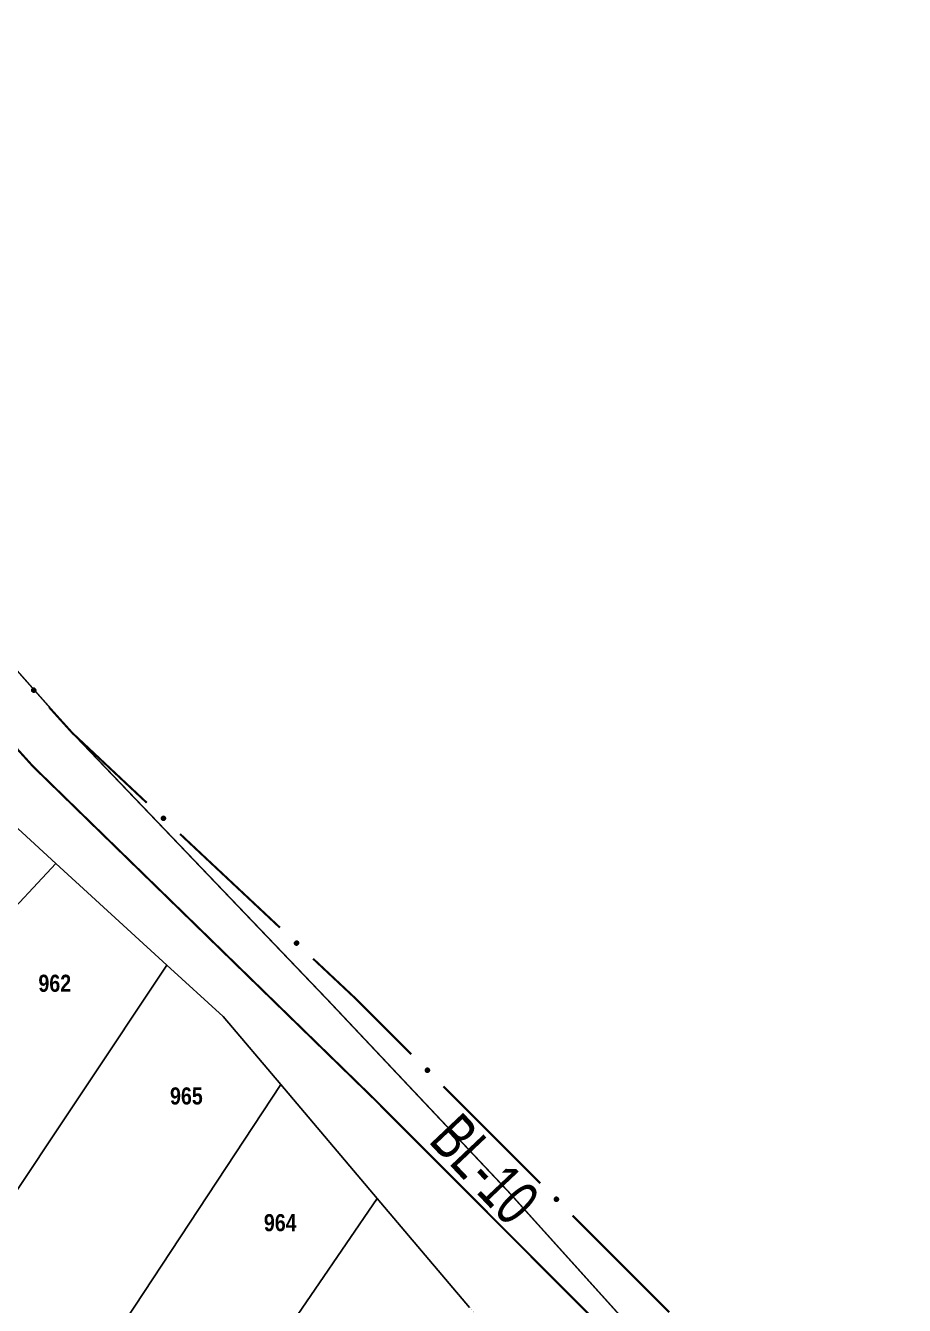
# Model space of a CAD drawing. Extents: x 201549 to 203722, y 4857623 to 4859778.
# Drawn here: x 202914 to 202991, y 4859168.6 to 4859280.8 of the extents above; entities that cross this region are included whole.
import ezdxf
from ezdxf.enums import TextEntityAlignment as Align

# ---------------------------------------------------------------- set-up
doc = ezdxf.new("R2010")
doc.units = 0
doc.header["$LTSCALE"] = 1.5
doc.header["$MEASUREMENT"] = 0
for name, color, linetype in [('CD-MALHA-LOTES', 40, 'CONTINUOUS'), ('LM-LIM-SETOR-FISCAL', 7, 'CONTINUOUS'), ('RU-QUADRAS', 6, 'CONTINUOUS'), ('SV-EIXO-ROD-ESTR', 7, 'CONTINUOUS'), ('SV-EST-MUNIC-PAV', 20, 'CONTINUOUS'), ('SV-TXT-MUNIC-PAV', 20, 'CONTINUOUS'), ('Th_NmrPort', 1, 'CONTINUOUS')]:
    doc.layers.add(name, color=color, linetype=linetype)
doc.styles.add('ARIAL', font='ARIAL.TTF')
doc.styles.get("Standard").update_dxf_attribs({"font": 'swisscbo.ttf'})
doc.linetypes.add('Limite', pattern='A,20,-3,[130,ltypeshp.shx,S=6.35,R=0,X=0,Y=0],-3,20', length=46)

msp = doc.modelspace()

# ---------------------------------------------------------------- linework, layer by layer
at = {"layer": 'CD-MALHA-LOTES', "linetype": 'Continuous'}
for p, q in [((202916.62, 4859207.34), (202909.618993, 4859213.758993)), ((202892.84, 4859181.9), (202916.62, 4859207.34)), ((202926.36, 4859198.43), (202916.62, 4859207.34)), ((202926.36, 4859198.43), (202905.84, 4859167.66)), ((202931.3, 4859193.91), (202926.36, 4859198.43)), ((202936.34, 4859187.96), (202931.3, 4859193.91)), ((202915.79, 4859156.77), (202936.34, 4859187.96)), ((202944.81, 4859177.97), (202936.34, 4859187.96)), ((202924.08, 4859147.7), (202944.81, 4859177.97)), ((202952.9, 4859168.42), (202944.81, 4859177.97))]:
    msp.add_line(p, q, dxfattribs=at)
at = {"layer": 'LM-LIM-SETOR-FISCAL', "linetype": 'Limite', "ltscale": 0.1, "const_width": 0.13, "flags": 128}
msp.add_lwpolyline([(203690.260081, 4857945.070709), (203624.634323, 4857876.322086), (203597.483031, 4857858.402645), (203529.936951, 4857817.251163), (203477.865481, 4857798.204621), (203470.255508, 4857794.734503), (203461.352554, 4857793.163394), (203446.975153, 4857796.8587), (203434.268062, 4857794.37427), (203415.032253, 4857783.068658), (203402.126694, 4857778.711644), (203386.003618, 4857774.608536), (203366.6323, 4857771.115492), (203345.157893, 4857770.830854), (203324.568024, 4857761.841833), (203301.581821, 4857760.866899), (203281.417715, 4857748.511746), (203252.78859, 4857741.388472), (203232.306394, 4857736.754404), (203212.334562, 4857736.296293), (203164.13965, 4857735.679698), (203138.99187, 4857736.954266), (203129.680407, 4857738.01055), (203095.984474, 4857727.896851), (203076.140726, 4857727.494996), (203025.014879, 4857721.40905), (203013.097806, 4857722.309608), (202992.105773, 4857719.939497), (202979.44632, 4857721.489532), (202964.645261, 4857723.459119), (202953.753944, 4857723.719881), (202948.567743, 4857734.588869), (202940.56683, 4857731.445097), (202928.292667, 4857726.395284), (202921.586801, 4857725.262879), (202891.249062, 4857717.013101), (202861.035745, 4857717.951775), (202843.379163, 4857715.343702), (202826.226463, 4857711.657758), (202804.140432, 4857707.443751), (202790.771355, 4857705.517518), (202768.577753, 4857708.236936), (202742.152032, 4857707.156689), (202736.174828, 4857706.655519), (202713.938929, 4857709.927449), (202695.611231, 4857706.369079), (202673.258666, 4857705.478725), (202656.72527, 4857701.372747), (202629.28054, 4857702.0954), (202612.6653, 4857697.207584), (202591.913663, 4857697.17112), (202573.082963, 4857699.207561), (202562.981881, 4857701.348758), (202542.231335, 4857696.463209), (202527.692121, 4857697.497329), (202506.011184, 4857700.954059), (202495.762995, 4857701.67688), (202477.853417, 4857695.637221), (202451.601566, 4857695.14746), (202439.72292, 4857695.152163), (202414.832804, 4857702.264138), (202409.505623, 4857708.382417), (202404.550581, 4857702.764348), (202392.386131, 4857694.909473), (202374.402744, 4857694.375334), (202370.790504, 4857707.218853), (202367.880357, 4857708.81308), (202365.097896, 4857694.881213), (202346.982515, 4857685.19854), (202335.643949, 4857688.651167), (202326.525916, 4857697.119411), (202318.576754, 4857694.737974), (202307.818302, 4857689.468212), (202291.471974, 4857680.842357), (202275.589764, 4857677.708389), (202259.053519, 4857679.374097), (202243.073737, 4857672.961005), (202214.272961, 4857673.983007), (202196.235748, 4857671.160004), (202166.262371, 4857673.222085), (202137.067905, 4857668.508741), (202112.979693, 4857664.510834), (202063.331805, 4857653.140334), (202048.493217, 4857650.054933), (202035.091784, 4857651.969478), (202023.899221, 4857655.255238), (202010.52796, 4857651.884532), (201999.307441, 4857648.055643), (201981.197242, 4857645.667621), (201954.082742, 4857645.121141), (201945.697725, 4857640.894606), (201931.391917, 4857630.157612), (201908.026813, 4857622.950269), (201883.4729, 4857629.270611), (201877.508406, 4857642.469721), (201854.745798, 4857639.06854), (201839.350138, 4857636.086338), (201828.34266, 4857631.211106), (201818.072406, 4857630.661005), (201791.730674, 4857645.716636), (201783.325652, 4857653.738781), (201774.365733, 4857662.184936), (201765.573826, 4857663.836912), (201752.290529, 4857659.858284), (201735.04564, 4857660.887584), (201727.455562, 4857670.187429), (201720.531788, 4857683.341011), (201712.157613, 4857700.626833), (201694.727347, 4857720.897673), (201679.589184, 4857740.191677), (201657.32648, 4857767.233141), (201654.564139, 4857799.822595), (201653.168948, 4857816.601418), (201648.897983, 4857832.521318), (201641.426502, 4857850.868289), (201624.439538, 4857878.124504), (201609.705016, 4857904.118762), (201594.767048, 4857924.49684), (201579.688593, 4857946.624543), (201574.368593, 4857976.270242), (201571.408411, 4858003.505486), (201566.936517, 4858039.389321), (201564.764318, 4858078.72263), (201562.269694, 4858104.600839), (201551.757007, 4858133.952949), (201551.186373, 4858156.429924), (201549.119269, 4858170.401701), (201549.246745, 4858186.104627), (201554.678227, 4858203.249655), (201558.171305, 4858220.410541), (201560.177107, 4858236.514509), (201560.415055, 4858239.809246), (201559.788221, 4858242.511434), (201551.336892, 4858249.701553), (201552.157199, 4858261.553469), (201556.911984, 4858273.515997), (201560.097639, 4858284.875736), (201560.510399, 4858299.28515), (201557.624238, 4858311.705049), (201560.009833, 4858320.099542), (201561.981178, 4858326.691836), (201566.707313, 4858341.650918), (201582.546234, 4858358.27629), (201591.67817, 4858367.066748), (201615.096765, 4858382.768909), (201643.467678, 4858408.340795), (201662.426287, 4858428.461694), (201687.49864, 4858456.872452), (201695.711751, 4858480.503996), (201697.241213, 4858493.368461), (201708.122023, 4858512.454588), (201708.913728, 4858524.199447), (201718.579722, 4858544.463789), (201733.577492, 4858559.16074), (201748.497093, 4858572.745024), (201759.62483, 4858585.08596), (201772.517183, 4858599.8166), (201797.761054, 4858621.167174), (201813.769148, 4858629.66302), (201830.418521, 4858646.310562), (201849.011501, 4858664.504513), (201851.314022, 4858668.825445), (201857.549066, 4858681.544401), (201862.42871, 4858685.799557), (201865.966242, 4858689.749341), (201865.68234, 4858691.625443), (201857.763701, 4858695.442229), (201850.485155, 4858704.533181), (201847.54822, 4858723.831601), (201858.251257, 4858731.66627), (201858.92976, 4858736.348746), (201856.131935, 4858739.11135), (201855.153114, 4858759.016886), (201862.856619, 4858771.755825), (201872.56032, 4858788.598255), (201887.559021, 4858785.607288), (201894.924798, 4858786.689227), (201898.748315, 4858791.479933), (201901.748118, 4858797.019428), (201899.947285, 4858805.270061), (201902.159269, 4858816.15094), (201916.649053, 4858830.131738), (201922.681108, 4858839.197621), (201923.717945, 4858848.876055), (201927.12082, 4858860.1517), (201927.274817, 4858875.017476), (201925.508092, 4858896.764205), (201942.625428, 4858910.622255), (201947.555532, 4858919.314093), (201951.803836, 4858928.782451), (201954.266441, 4858935.163408), (201959.271015, 4858947.314055), (201964.479977, 4858959.592926), (201967.152407, 4858968.266465), (201964.55435, 4858976.487948), (201962.894294, 4858991.279376), (201964.900793, 4859004.827319), (201964.6517, 4859016.898797), (201965.696998, 4859030.808415), (201969.531889, 4859045.576569), (201975.75863, 4859052.20621), (201969.45004, 4859055.850905), (201965.009026, 4859070.898106), (201965.069362, 4859074.030336), (201963.476629, 4859075.991683), (201953.10009, 4859077.836379), (201942.441068, 4859084.073053), (201934.726475, 4859088.201758), (201918.16488, 4859094.012892), (201910.256895, 4859096.550971), (201893.421427, 4859107.28582), (201885.268901, 4859113.680363), (201864.45443, 4859121.529069), (201850.623658, 4859135.609088), (201846.963877, 4859146.620609), (201855.767516, 4859165.416404), (201875.347527, 4859164.308429), (201889.044993, 4859157.340855), (201904.349852, 4859149.80302), (201927.90161, 4859138.922585), (201938.715832, 4859134.958824), (201957.005609, 4859130.242277), (201977.026771, 4859120.820983), (201985.806231, 4859116.11566), (201991.168531, 4859121.52132), (201992.488353, 4859131.751117), (202001.404985, 4859144.188737), (202015.237277, 4859158.295848), (202027.695168, 4859169.318871), (202029.771608, 4859171.898113), (202033.776454, 4859179.091552), (202035.381378, 4859188.589823), (202041.175735, 4859202.289727), (202053.436878, 4859210.693244), (202063.459078, 4859216.99753), (202072.268869, 4859222.32438), (202115.036275, 4859252.473476), (202125.947129, 4859260.226968), (202138.444739, 4859271.495305), (202150.532591, 4859280.714854), (202161.391171, 4859291.368554), (202178.868205, 4859308.22401), (202191.586615, 4859321.29274), (202216.729868, 4859343.200113), (202238.66378, 4859364.13703), (202250.52502, 4859378.676083), (202258.974753, 4859394.377128), (202266.679718, 4859404.602088), (202275.065891, 4859412.387653), (202302.264215, 4859448.149551), (202318.584229, 4859468.798856), (202327.347328, 4859478.500068), (202334.691915, 4859489.468295), (202339.506578, 4859500.644952), (202345.514817, 4859507.599166), (202371.864321, 4859545.024292), (202393.198162, 4859572.010698), (202405.581673, 4859587.830346), (202410.327797, 4859597.458197), (202419.27763, 4859633.664342), (202416.989486, 4859654.974178), (202411.731424, 4859697.413521), (202412.757426, 4859719.590937), (202436.124438, 4859738.613146), (202462.873067, 4859753.35892), (202485.340162, 4859765.605573), (202495.831881, 4859771.875287), (202497.599834, 4859778.209393), (202518.345276, 4859756.508353), (202515.743454, 4859740.717238), (202514.723698, 4859716.086214), (202516.920095, 4859683.767801), (202522.647194, 4859658.696813), (202527.07528, 4859650.692195), (202529.970568, 4859644.731309), (202535.420521, 4859636.897001), (202545.468872, 4859621.994786), (202558.357019, 4859606.657609), (202585.8358, 4859573.559083), (202599.806104, 4859558.80064), (202612.899885, 4859544.220382), (202638.909787, 4859517.064978), (202649.659036, 4859507.002602), (202668.16042, 4859487.524508), (202676.088824, 4859478.493485), (202694.285339, 4859460.440182), (202710.86304, 4859442.826375), (202712.459386, 4859440.945228), (202729.879978, 4859422.216603), (202741.931615, 4859409.354739), (202746.608706, 4859404.490444), (202753.347688, 4859397.029427), (202761.114193, 4859388.430797), (202780.521657, 4859366.71292), (202787.470106, 4859359.175299), (202792.305962, 4859354.009726), (202805.952922, 4859338.966966), (202827.483001, 4859315.28388), (202860.2174, 4859279.107138), (202891.663582, 4859248.038398), (202903.615874, 4859235.095065), (202918.084292, 4859218.768396), (202940.542465, 4859195.291329), (202956.34755, 4859178.52201), (202968.266176, 4859165.295182), (202978.719379, 4859155.296466), (202993.717452, 4859134.390061), (203000.802797, 4859124.358547), (203012.351422, 4859108.484298), (203027.622616, 4859089.716281), (203037.680048, 4859069.601416), (203043.700341, 4859058.903498), (203054.3, 4859060.91), (203065.69, 4859063.18), (203071.14, 4859057.81), (203074.16, 4859054.84), (203084.88, 4859044.28), (203097.92, 4859031.43), (203104.75, 4859024.55), (203111.15, 4859018.12), (203119.81, 4859009.41), (203127.17, 4859002), (203135.63, 4858993.48), (203144.95, 4858984.1), (203153.42, 4858975.59), (203163.08, 4858965.86), (203173.19, 4858955.69), (203182.56, 4858946.25), (203191.76, 4858937.01), (203198.08, 4858930.3), (203204.43, 4858923.55), (203216.13, 4858910.9), (203222.97, 4858903.52), (203233.78, 4858891.83), (203245.73, 4858878.91), (203264.33, 4858858.8), (203273.98, 4858848.42), (203284.55, 4858837.04), (203303.21, 4858816.97), (203311.9, 4858807.61), (203329.84, 4858788.31), (203337.74, 4858779.49), (203353.23, 4858762.39), (203359.11, 4858755.91), (203364.48, 4858749.97), (203370.86, 4858742.93), (203380.58, 4858732.21), (203389.39, 4858722.58), (203398.64, 4858712.48), (203405.71, 4858704.76), (203410.16, 4858699.89), (203415.55, 4858694), (203420.33, 4858688.78), (203441.21, 4858665.98), (203450.56, 4858656.22), (203473.18, 4858631.13), (203477.89, 4858625.9), (203722.237123, 4858356.395713), (203690.000636, 4858326.668344), (203710.985762, 4858303.396246), (203696.285447, 4858225.222295), (203632.07909, 4858167.69374), (203616.580022, 4858183.192808), (203573.182632, 4858142.895231)], close=True, dxfattribs=at)
at = {"layer": 'RU-QUADRAS', "linetype": 'Continuous'}
msp.add_lwpolyline([(202829.55, 4859203.3, 0.01, 0.01, 0), (202844.12, 4859220.63, 0.01, 0.01, 0), (202870.07, 4859258.75, 0.01, 0.01, 0), (202884.99, 4859242.61, 0.01, 0.01, 0.0216393089), (202909.67, 4859213.7, 0.01, 0.01, 0), (202931.3, 4859193.91, 0.01, 0.01, 0), (202959.98, 4859160.09, 0.01, 0.01, 0), (202971.4, 4859149.61, 0.01, 0.01, 0), (202937.69, 4859091.58, 0.01, 0.01, 0.0099130625), (202891.7, 4859138.76, 0.01, 0.01, 0)], format="xyseb", close=True, dxfattribs=at)
at = {"layer": 'SV-EIXO-ROD-ESTR'}
for points in [[(202914.670675, 4859222.714435), (202914.71955, 4859222.712628), (202914.761186, 4859222.701081), (202914.793141, 4859222.681455), (202914.816856, 4859222.656749), (202914.838272, 4859222.628741), (202914.853633, 4859222.59574), (202914.862568, 4859222.555335), (202914.8611, 4859222.506294), (202914.846468, 4859222.464419), (202914.828903, 4859222.432062), (202914.804565, 4859222.40585), (202914.777008, 4859222.385502), (202914.7422, 4859222.370679), (202914.701166, 4859222.362024), (202914.651889, 4859222.364693), (202914.611148, 4859222.376294), (202914.580738, 4859222.396089), (202914.554541, 4859222.420723), (202914.533021, 4859222.449579), (202914.518129, 4859222.482061), (202914.509488, 4859222.523392), (202914.512768, 4859222.571993), (202914.523874, 4859222.61276), (202914.543236, 4859222.643439), (202914.56807, 4859222.668685), (202914.5959, 4859222.690505), (202914.628431, 4859222.707328), (202914.670675, 4859222.714435)], [(202926.026544, 4859211.473425), (202926.0754, 4859211.475695), (202926.117853, 4859211.467655), (202926.151331, 4859211.450758), (202926.177021, 4859211.428113), (202926.200694, 4859211.401985), (202926.21875, 4859211.370377), (202926.231019, 4859211.330857), (202926.233639, 4859211.281864), (202926.222545, 4859211.238917), (202926.207735, 4859211.205209), (202926.185665, 4859211.177061), (202926.159898, 4859211.154489), (202926.126445, 4859211.13682), (202926.086274, 4859211.124777), (202926.036946, 4859211.123335), (202925.99538, 4859211.131502), (202925.963428, 4859211.148696), (202925.935271, 4859211.171064), (202925.911422, 4859211.198027), (202925.893877, 4859211.229156), (202925.881825, 4859211.269624), (202925.881046, 4859211.31833), (202925.888719, 4859211.35988), (202925.90546, 4859211.392065), (202925.928105, 4859211.419291), (202925.954022, 4859211.443353), (202925.985039, 4859211.462826), (202926.026544, 4859211.473425)], [(202937.69914, 4859200.530367), (202937.747995, 4859200.532637), (202937.790448, 4859200.524597), (202937.823927, 4859200.5077), (202937.849617, 4859200.485054), (202937.87329, 4859200.458927), (202937.891345, 4859200.427319), (202937.903614, 4859200.387799), (202937.906235, 4859200.338806), (202937.89514, 4859200.295859), (202937.880331, 4859200.262151), (202937.85826, 4859200.234003), (202937.832493, 4859200.211431), (202937.799041, 4859200.193762), (202937.75887, 4859200.181719), (202937.709541, 4859200.180277), (202937.667976, 4859200.188444), (202937.636023, 4859200.205638), (202937.607866, 4859200.228006), (202937.584017, 4859200.254969), (202937.566472, 4859200.286098), (202937.55442, 4859200.326566), (202937.553642, 4859200.375272), (202937.561315, 4859200.416822), (202937.578055, 4859200.449007), (202937.6007, 4859200.476233), (202937.626617, 4859200.500295), (202937.657634, 4859200.519768), (202937.69914, 4859200.530367)], [(202949.179182, 4859189.383342), (202949.228086, 4859189.384035), (202949.270258, 4859189.374631), (202949.303174, 4859189.356663), (202949.32812, 4859189.333202), (202949.350939, 4859189.306324), (202949.367966, 4859189.274151), (202949.378954, 4859189.234256), (202949.379994, 4859189.185204), (202949.36752, 4859189.142636), (202949.351632, 4859189.109423), (202949.328665, 4859189.082002), (202949.302184, 4859189.060272), (202949.268179, 4859189.043691), (202949.22764, 4859189.03295), (202949.178291, 4859189.033098), (202949.137011, 4859189.042602), (202949.105629, 4859189.060817), (202949.078208, 4859189.084081), (202949.055241, 4859189.111799), (202949.038709, 4859189.143478), (202949.027968, 4859189.184313), (202949.02876, 4859189.233019), (202949.037768, 4859189.2743), (202949.055538, 4859189.305928), (202949.079049, 4859189.33241), (202949.105728, 4859189.355624), (202949.137357, 4859189.374086), (202949.179182, 4859189.383342)], [(202960.492891, 4859178.069634), (202960.541794, 4859178.070327), (202960.583966, 4859178.060922), (202960.616882, 4859178.042955), (202960.641829, 4859178.019493), (202960.664647, 4859177.992616), (202960.681674, 4859177.960443), (202960.692663, 4859177.920548), (202960.693702, 4859177.871496), (202960.681229, 4859177.828928), (202960.66534, 4859177.795715), (202960.642373, 4859177.768293), (202960.615892, 4859177.746564), (202960.581887, 4859177.729982), (202960.541349, 4859177.719241), (202960.492, 4859177.71939), (202960.450719, 4859177.728893), (202960.419338, 4859177.747108), (202960.391916, 4859177.770372), (202960.368949, 4859177.798091), (202960.352417, 4859177.829769), (202960.341676, 4859177.870605), (202960.342468, 4859177.91931), (202960.351477, 4859177.960591), (202960.369246, 4859177.99222), (202960.392758, 4859178.018701), (202960.419437, 4859178.041915), (202960.451066, 4859178.060378), (202960.492891, 4859178.069634)]]:
    msp.add_lwpolyline(points, close=True, dxfattribs=at)
for points in [[(202914.628431, 4859222.707328), (202914.8611, 4859222.506294)], [(202914.648782, 4859222.709052), (202914.858076, 4859222.53217)], [(202914.670675, 4859222.714435), (202914.862568, 4859222.555335)], [(202914.697258, 4859222.712369), (202914.852832, 4859222.580745)], [(202914.71955, 4859222.712628), (202914.853633, 4859222.59574)], [(202914.509488, 4859222.523392), (202914.701166, 4859222.362024)], [(202914.512768, 4859222.571993), (202914.7422, 4859222.370679)], [(202914.514836, 4859222.545867), (202914.719264, 4859222.368268)], [(202914.518129, 4859222.482061), (202914.651889, 4859222.364693)], [(202914.519031, 4859222.590094), (202914.755656, 4859222.380898)], [(202914.519265, 4859222.500233), (202914.670985, 4859222.368806)], [(202914.523874, 4859222.61276), (202914.777008, 4859222.385502)], [(202914.528954, 4859222.463024), (202914.626856, 4859222.374928)], [(202914.533021, 4859222.449579), (202914.611148, 4859222.376294)], [(202914.53531, 4859222.625008), (202914.788392, 4859222.39758)], [(202914.543236, 4859222.643439), (202914.804565, 4859222.40585)], [(202914.557074, 4859222.653844), (202914.813616, 4859222.41851)], [(202914.56807, 4859222.668685), (202914.828903, 4859222.432062)], [(202914.585336, 4859222.677518), (202914.835676, 4859222.453128)], [(202914.5959, 4859222.690505), (202914.846468, 4859222.464419)], [(202914.61523, 4859222.695311), (202914.85104, 4859222.489055)], [(202914.743313, 4859222.706148), (202914.839288, 4859222.618151)], [(202914.761186, 4859222.701081), (202914.838272, 4859222.628741)], [(202925.881046, 4859211.31833), (202926.126445, 4859211.13682)], [(202925.881825, 4859211.269624), (202926.086274, 4859211.124777)], [(202925.885283, 4859211.292467), (202926.103789, 4859211.132507)], [(202925.885781, 4859211.33689), (202926.139004, 4859211.148124)], [(202925.888719, 4859211.35988), (202926.159898, 4859211.154489)], [(202925.893496, 4859211.24736), (202926.055633, 4859211.129023)], [(202925.893877, 4859211.229156), (202926.036946, 4859211.123335)], [(202925.899095, 4859211.373038), (202926.170237, 4859211.167473)], [(202925.90546, 4859211.392065), (202926.185665, 4859211.177061)], [(202925.90625, 4859211.211087), (202926.011148, 4859211.13145)], [(202925.911422, 4859211.198027), (202925.99538, 4859211.131502)], [(202925.918383, 4859211.403586), (202926.19363, 4859211.190431)], [(202925.928105, 4859211.419291), (202926.207735, 4859211.205209)], [(202925.944576, 4859211.429531), (202926.212731, 4859211.226766)], [(202925.954022, 4859211.443353), (202926.222545, 4859211.238917)], [(202925.972885, 4859211.449751), (202926.22505, 4859211.263847)], [(202925.985039, 4859211.462826), (202926.233639, 4859211.281864)], [(202926.005175, 4859211.466239), (202926.228472, 4859211.307399)], [(202926.026544, 4859211.473425), (202926.231019, 4859211.330857)], [(202926.053207, 4859211.47358), (202926.219201, 4859211.355368)], [(202926.0754, 4859211.475695), (202926.21875, 4859211.370377)], [(202926.09962, 4859211.471216), (202926.202589, 4859211.391516)], [(202926.117853, 4859211.467655), (202926.200694, 4859211.401985)], [(202937.553642, 4859200.375272), (202937.799041, 4859200.193762)], [(202937.55442, 4859200.326566), (202937.75887, 4859200.181719)], [(202937.557879, 4859200.349409), (202937.776384, 4859200.189449)], [(202937.558376, 4859200.393832), (202937.811599, 4859200.205066)], [(202937.561315, 4859200.416822), (202937.832493, 4859200.211431)], [(202937.566091, 4859200.304302), (202937.728228, 4859200.185965)], [(202937.566472, 4859200.286098), (202937.709541, 4859200.180277)], [(202937.571691, 4859200.42998), (202937.842832, 4859200.224415)], [(202937.578055, 4859200.449007), (202937.85826, 4859200.234003)], [(202937.578846, 4859200.268029), (202937.683743, 4859200.188392)], [(202937.590978, 4859200.460528), (202937.866225, 4859200.247373)], [(202937.6007, 4859200.476233), (202937.880331, 4859200.262151)], [(202937.617171, 4859200.486473), (202937.885326, 4859200.283708)], [(202937.626617, 4859200.500295), (202937.89514, 4859200.295859)], [(202937.64548, 4859200.506693), (202937.897645, 4859200.320789)], [(202937.657634, 4859200.519768), (202937.906235, 4859200.338806)], [(202937.67777, 4859200.523181), (202937.901067, 4859200.364341)], [(202937.69914, 4859200.530367), (202937.903614, 4859200.387799)], [(202937.725802, 4859200.530522), (202937.891796, 4859200.41231)], [(202937.747995, 4859200.532637), (202937.891345, 4859200.427319)], [(202937.772216, 4859200.528158), (202937.875185, 4859200.448458)], [(202937.790448, 4859200.524597), (202937.87329, 4859200.458927)], [(202937.584017, 4859200.254969), (202937.667976, 4859200.188444)], [(202949.027968, 4859189.184313), (202949.22764, 4859189.03295)], [(202949.02876, 4859189.233019), (202949.268179, 4859189.043691)], [(202949.03216, 4859189.207032), (202949.245395, 4859189.040111)], [(202949.03409, 4859189.251416), (202949.281095, 4859189.054584)], [(202949.037768, 4859189.2743), (202949.302184, 4859189.060272)], [(202949.038709, 4859189.143478), (202949.178291, 4859189.033098)], [(202949.038914, 4859189.161684), (202949.197152, 4859189.038181)], [(202949.048563, 4859189.287116), (202949.312936, 4859189.072917)], [(202949.050493, 4859189.125019), (202949.152768, 4859189.042041)], [(202949.055241, 4859189.111799), (202949.137011, 4859189.042602)], [(202949.055538, 4859189.305928), (202949.328665, 4859189.082002)], [(202949.068825, 4859189.317027), (202949.337057, 4859189.095108)], [(202949.079049, 4859189.33241), (202949.351632, 4859189.109423)], [(202949.095841, 4859189.342113), (202949.357319, 4859189.130808)], [(202949.105728, 4859189.355624), (202949.36752, 4859189.142636)], [(202949.124787, 4859189.361411), (202949.370827, 4859189.167473)], [(202949.137357, 4859189.374086), (202949.379994, 4859189.185204)], [(202949.157593, 4859189.376848), (202949.375652, 4859189.210892)], [(202949.179182, 4859189.383342), (202949.378954, 4859189.234256)], [(202949.205836, 4859189.382638), (202949.367933, 4859189.259135)], [(202949.228086, 4859189.384035), (202949.367966, 4859189.274151)], [(202949.252149, 4859189.378778), (202949.352495, 4859189.2958)], [(202949.270258, 4859189.374631), (202949.350939, 4859189.306324)], [(202960.341676, 4859177.870605), (202960.541349, 4859177.719241)], [(202960.342468, 4859177.91931), (202960.581887, 4859177.729982)], [(202960.345869, 4859177.893324), (202960.559104, 4859177.726403)], [(202960.347799, 4859177.937708), (202960.594804, 4859177.740876)], [(202960.351477, 4859177.960591), (202960.615892, 4859177.746564)], [(202960.352417, 4859177.829769), (202960.492, 4859177.71939)], [(202960.352623, 4859177.847975), (202960.510861, 4859177.724473)], [(202960.362272, 4859177.973408), (202960.626644, 4859177.759208)], [(202960.369246, 4859177.99222), (202960.642373, 4859177.768293)], [(202960.382534, 4859178.003318), (202960.650766, 4859177.7814)], [(202960.392758, 4859178.018701), (202960.66534, 4859177.795715)], [(202960.40955, 4859178.028405), (202960.671028, 4859177.8171)], [(202960.419437, 4859178.041915), (202960.681229, 4859177.828928)], [(202960.438496, 4859178.047702), (202960.684536, 4859177.853765)], [(202960.451066, 4859178.060378), (202960.693702, 4859177.871496)], [(202960.471301, 4859178.06314), (202960.68936, 4859177.897183)], [(202960.492891, 4859178.069634), (202960.692663, 4859177.920548)], [(202960.519544, 4859178.068929), (202960.681641, 4859177.945427)], [(202960.541794, 4859178.070327), (202960.681674, 4859177.960443)], [(202960.565858, 4859178.06507), (202960.666203, 4859177.982091)], [(202960.583966, 4859178.060922), (202960.664647, 4859177.992616)], [(202960.364201, 4859177.811311), (202960.466477, 4859177.728332)], [(202960.368949, 4859177.798091), (202960.450719, 4859177.728893)]]:
    msp.add_lwpolyline(points, dxfattribs=at)
at = {"layer": 'SV-EIXO-ROD-ESTR', "const_width": 0.18}
for points in [[(202916.02534, 4859221.049392), (202918.035498, 4859218.822452)], [(202918.035498, 4859218.822452), (202918.084292, 4859218.768396)], [(202918.084292, 4859218.768396), (202924.597002, 4859212.662731)], [(202927.51515, 4859209.926966), (202936.269597, 4859201.719673)], [(202939.187746, 4859198.983908), (202942.835432, 4859195.564203)], [(202942.835432, 4859195.564203), (202942.950842, 4859195.456005)], [(202942.950842, 4859195.456005), (202947.788728, 4859190.61812)], [(202950.617155, 4859187.789693), (202951.239692, 4859187.167155)], [(202951.239692, 4859187.167155), (202959.102436, 4859179.304411)], [(202961.930863, 4859176.475984), (202970.416145, 4859167.990703)]]:
    msp.add_lwpolyline(points, dxfattribs=at)
at = {"layer": 'SV-EST-MUNIC-PAV', "const_width": 0.18}
msp.add_lwpolyline([(202975.463918, 4859153.742268), (202964.873038, 4859166.30766), (202944.463871, 4859186.760418), (202914.624292, 4859215.847493), (202881.722737, 4859252.305071), (202869.570423, 4859265.354938)], dxfattribs=at)

# ---------------------------------------------------------------- texts
at = {"layer": 'SV-TXT-MUNIC-PAV', "style": 'ARIAL', "width": 0.7}
msp.add_text('BL-10', height=4, rotation=313.38899233, dxfattribs=at).set_placement((202949.205585, 4859182.96287))
at = {"layer": 'Th_NmrPort', "color": 1}
for s, p in [('962', (202915.098554, 4859196.837271)), ('965', (202926.638554, 4859186.957271)), ('964', (202934.868554, 4859175.847271))]:
    msp.add_text(s, height=1.5, dxfattribs=at).set_placement(p, align=Align.MIDDLE_LEFT)

doc.saveas('drawing.dxf')
